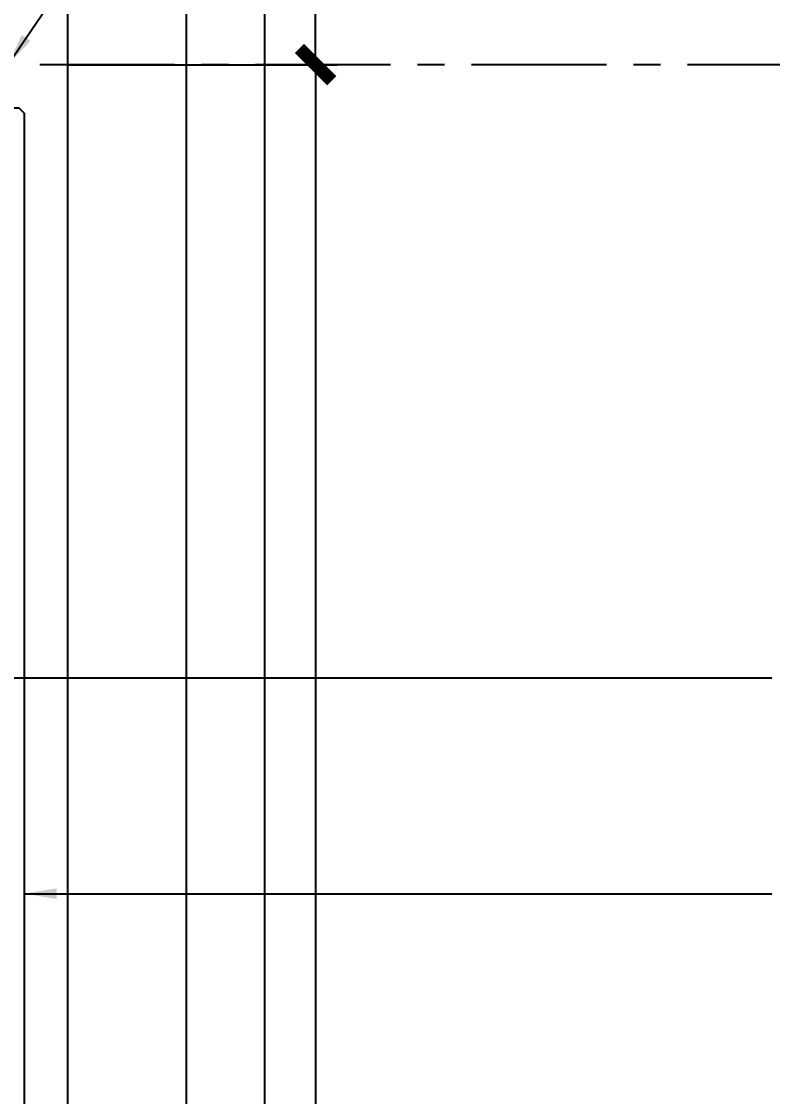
# Model space of a CAD drawing. Extents: x -160106 to 966792, y -663931 to 1550022.
# Drawn here: x -70920.3 to -70781.1, y -85356.5 to -85157.4 of the extents above; entities that cross this region are included whole.
import ezdxf
from ezdxf.xclip import XClip

# ---------------------------------------------------------------- set-up
doc = ezdxf.new("R2010")
doc.units = 0
for name, pattern in [('CENTER', [2, 1.25, -0.25, 0.25, -0.25]), ('DASH', [0.35, 0.25, -0.1]), ('ZN-CENTER', [2, 1.25, -0.25, 0.25, -0.25])]:
    doc.linetypes.add(name, pattern=pattern)
for name, color, linetype in [('!ZN3-玻璃幕墙-4', 4, 'Continuous'), ('!ZN5-铝材投影-112', 112, 'Continuous'), ('!ZN6-轴线-1', 1, 'ZN-CENTER'), ('A-HATCH-2', 251, 'Continuous'), ('A-LIN-V', 9, 'Continuous'), ('A-SFCE', 30, 'Continuous'), ('DIM', 173, 'Continuous'), ('ZX', 240, 'CENTER')]:
    doc.layers.add(name, color=color, linetype=linetype)
doc.styles.add('DHTEXT-1', font='ROMANS.shx', dxfattribs={"width": 0.7, "bigfont": 'CHINESE.shx'})
doc.dimstyles.new('ZN4', dxfattribs={"dimscale": 4, "dimtxt": 2.5, "dimasz": 1.5, "dimexe": 1, "dimexo": 2, "dimgap": 0.9, "dimtad": 1, "dimdec": 0, "dimdsep": 46, "dimtxsty": 'DHTEXT-1', "dimblk": 'ARCHTICK', "dimcen": 2.5, "dimclrd": 173, "dimclre": 173, "dimclrt": 7, "dimazin": 2, "dimtfac": 1, "dimtix": 1, "dimtmove": 2, "dimatfit": 3, "dimfxl": 0, "dimarcsym": 0})

# ---------------------------------------------------------------- blocks, each defined once
blk = doc.blocks.new('*U1861')
at = {"layer": '!ZN3-玻璃幕墙-4'}
blk.add_lwpolyline([(-6.000000000014552, -425.0000000610999), (-6, -9.000001027903636), (-5, -8.000001027903636), (-1, -8.000001027903636), (0, -9.000001027903636), (-1.455191522836685e-11, -425.0000000610999)], dxfattribs=at)
at = {"layer": '!ZN5-铝材投影-112'}
for p, q in [((7.999997113627614, 531.9147828401801), (7.999997113627614, -425.0000000610999)), ((30.0000000448199, 531.9147828401801), (30.0000000448199, -425.0000000610999))]:
    blk.add_line(p, q, dxfattribs=at)
at = {"layer": 'Defpoints', "color": 250}
blk.add_point((0, -8.000001027903636), dxfattribs=at)
at = {"layer": 'ZX', "ltscale": 10}
blk.add_line((-134.3999999999942, 0), (0, 0), dxfattribs=at)
blk = doc.blocks.new('20250828170426')
at = {"layer": 'A-HATCH-2'}
h = blk.add_hatch(dxfattribs=at)
h.set_pattern_fill('钢筋混凝土', color=8, scale=20, style=0)
h.set_pattern_definition([(45, (1653514.358759702, -568207.45202634), (-35.35533905932738, 35.35533905932738), []), (49.99999999999999, (1653514.358759702, -568207.45202634), (143.4520365201507, -12.55042699651902), [15, -165]), (355, (1653514.358759702, -568207.45202634), (-27.7502667226, 150.4384267400024), [12, -132]), (100.4514, (1653526.313095702, -568208.49789434), (115.7018763428043, 137.8879084121907), [12.748038, -140.2284224]), (46.18420000000001, (1653514.358759702, -568167.45202634), (213.4482097251289, -33.10380286580362), [22.5, -247.5]), (96.6356, (1653532.146108702, -568170.21068774), (186.9325411097407, 194.8235741800883), [19.1220576, -210.3426]), (351.1842, (1653514.358759702, -568167.45202634), (186.9323890267254, 194.8237201850649), [18, -198]), (21, (1653534.358759702, -568177.45202634), (119.3814104236923, -80.52377813306776), [15, -165]), (326.0000000000001, (1653534.358759702, -568177.45202634), (48.66306638431634, 145.0300090093706), [12, -132]), (71.4514, (1653544.307206302, -568184.16234754), (168.044525716298, 64.50609934199048), [12.748038, -140.2284224]), (37.50000000000001, (1653514.358759702, -568207.45202634), (2.431971063458134, 66.5787707662623), [0, -130.4, 0, -134, 0, -132.5]), (7.499999999999999, (1653514.358759702, -568207.45202634), (52.61390748842972, 78.88234237647205), [0, -76.39999999999999, 0, -127.4, 0, -50.5]), (327.5, (1653469.758759702, -568207.45202634), (106.7644872344818, -4.510974346875951), [0, -50, 0, -156, 0, -207]), (317.5, (1653449.758759702, -568207.45202634), (116.6372338684772, 20.02099646646354), [0, -65, 0, -103.6, 0, -147])])
h.paths.add_polyline_path([(-675.2484050148632, 12680.60414484225), (-675.24840549496, 12720.61214405205), (-3022.728495514719, 12767.56174585246), (-3022.728495514719, 12727.55374665221)])
h = blk.add_hatch(dxfattribs=at)
h.set_pattern_fill('ANSI37', color=8, scale=20)
h.set_pattern_definition([(45, (1653514.358759702, -568207.45202634), (-22.45064030267288, 22.45064030267288), []), (135, (1653514.358759702, -568207.45202634), (-22.45064030267288, -22.45064030267288), [])])
h.paths.add_polyline_path([(-3022.728495514719, 12647.53774825193), (-3021.528735442786, 12707.52575185068), (-646.040906673763, 12660.01599527535), (-646.040906673763, 12600.00399647513)])
h = blk.add_hatch(dxfattribs=at)
h.set_pattern_fill('加气混凝土', color=8, scale=20)
h.set_pattern_definition([(0, (1653585.158759702, -568280.6520263399), (120, 240), [0, -240]), (0, (1653444.758759702, -568313.05202634), (120, 240), [0, -240]), (0, (1653522.758759702, -568315.45202634), (120, 240), [0, -240]), (0, (1653607.958759702, -568244.6520263399), (120, 240), [0, -240]), (0, (1653508.358759702, -568327.45202634), (120, 240), [0, -240]), (0, (1653631.958759702, -568093.45202634), (120, 240), [0, -240]), (0, (1653558.758759702, -568112.6520263399), (120, 240), [0, -240]), (0, (1653597.158759702, -568142.6520263399), (120, 240), [0, -240]), (0, (1653401.558759702, -568147.45202634), (120, 240), [0, -240]), (0, (1653519.158759702, -568158.25202634), (120, 240), [0, -240]), (0, (1653473.558759702, -568219.45202634), (120, 240), [0, -240]), (0, (1653475.958759702, -568309.45202634), (120, 240), [0, -240]), (0, (1653565.958759702, -568319.05202634), (120, 240), [0, -240]), (0, (1653631.958759702, -568213.45202634), (120, 240), [0, -240]), (0, (1653407.558759702, -568250.6520263399), (120, 240), [0, -240]), (0, (1653427.958759702, -568209.8520263401), (120, 240), [0, -240]), (0, (1653521.558759702, -568226.6520263399), (120, 240), [0, -240]), (0, (1653487.958759702, -568261.45202634), (120, 240), [0, -240]), (0, (1653468.758759702, -568182.25202634), (120, 240), [0, -240]), (0, (1653498.758759702, -568092.25202634), (120, 240), [0, -240]), (0, (1653417.158759702, -568301.05202634), (120, 240), [0, -240]), (0, (1653549.158759702, -568141.45202634), (120, 240), [0, -240]), (0, (1653437.558759702, -568137.8520263401), (120, 240), [0, -240]), (0, (1653418.358759702, -568106.6520263399), (120, 240), [0, -240]), (130.601294, (1653617.215902902, -568168.59488394), (-599.9999933723939, 720.0000031479067), [10.5366216, -4414.844400000001]), (18.4349488, (1653600.073046102, -568164.02345514), (599.9999977872279, 239.9999982292889), [10.842096, -1507.05116]), (90, (1653600.073046102, -568174.30916874), (120, 240), [10.2857136, -469.71426]), (161.565051, (1653610.358759702, -568177.73774154), (-600.0000030210431, 239.9999821089645), [10.842096, -1507.05116]), (53.1301023, (1653610.358759702, -568177.73774154), (120.000000226848, 239.9999998865759), [11.428572, -1188.5714]), (135, (1653619.501617302, -568300.02343434), (-120.0000145064572, 239.9999837580805), [9.697464, -669.12504]), (45, (1653605.787330902, -568300.02343434), (119.9999992329508, 239.999999031587), [9.697464, -669.12504]), (135, (1653612.644474102, -568306.8805943399), (-120.0000145064572, 239.9999837580805), [9.697464, -669.12504]), (45, (1653612.644474102, -568306.8805943399), (119.9999992329508, 239.999999031587), [9.697464, -669.12504]), (116.565051, (1653504.073055702, -568138.8805967399), (-2.087719469301419e-05, 479.9999869414082), [12.77753039999995, -255.5505999999993]), (180, (1653498.358775702, -568127.45202714), (-120, 240), [13.7142864, -226.2857]), (63.43494880000001, (1653478.930199702, -568138.8805967399), (1.086458141230651e-06, 479.9999976745345), [12.7775304, -255.5506]), (116.565051, (1653484.644479702, -568150.30916874), (-2.087719469301419e-05, 479.9999869414082), [12.77753039999995, -255.5505999999993]), (0, (1653484.644479702, -568150.30916874), (120, 240), [13.7142864, -226.2857]), (63.43494880000001, (1653498.358775702, -568150.30916874), (1.086458141230651e-06, 479.9999976745345), [12.7775304, -255.5506]), (107.102728, (1653594.358758902, -568220.0234423401), (-359.9999862369818, 1200.000001936058), [15.5445384, -6513.161]), (143.972626, (1653589.787330102, -568205.16631194), (-2279.999971095236, 1679.999998098534), [15.5445384, -3248.808]), (180, (1653577.215902102, -568196.02345434), (-120, 240), [14.8571424, -225.14284]), (36.02737329999999, (1653549.787331702, -568205.16631194), (2279.999983150636, 1679.999981888878), [15.54453839999995, -3248.807999999988]), (71.5650511, (1653545.215902902, -568218.8805863401), (360.0000018481314, 1199.999997933916), [14.4561264, -1503.43712]), (107.102728, (1653549.787331702, -568233.7377383399), (-359.9999862369818, 1200.000001936058), [15.5445384, -6513.161]), (143.972626, (1653562.358759702, -568242.8805863401), (-2279.999971095236, 1679.999998098534), [15.5445384, -3248.808]), (0, (1653562.358759702, -568242.8805863401), (120, 240), [14.8571424, -225.14284]), (36.02737329999999, (1653577.215902102, -568242.8805863401), (2279.999983150636, 1679.999981888878), [15.54453839999995, -3248.807999999988]), (71.5650511, (1653589.787330102, -568233.7377383399), (360.0000018481314, 1199.999997933916), [14.4561264, -1503.43712]), (150.255118, (1653596.644473302, -568108.02345594), (-360.0000008520545, 239.9999970260078), [9.214008, -1925.72784]), (90, (1653588.644474102, -568112.5948823399), (120, 240), [9.1428576, -470.8571]), (29.7448813, (1653588.644474102, -568112.5948823399), (360.0000002120073, 239.9999988791285), [9.214008, -1925.72784]), (116.565051, (1653540.644474102, -568278.30917034), (-2.087719469301419e-05, 479.9999869414082), [12.77753039999995, -255.5505999999993]), (168.690067, (1653534.930189302, -568266.8805863401), (-1080.00000080124, 239.9999939776436), [11.6549016, -2435.8742]), (41.18592510000001, (1653514.358759702, -568272.59486634), (2999.999981823463, 2639.999976915367), [12.1487376, -5090.3208]), (90, (1653514.358759702, -568284.0234503399), (120, 240), [11.428572, -468.5714]), (138.814074, (1653523.501617302, -568292.0234423401), (-2999.999946676086, 2640.00001681452), [12.1487376, -5090.3208]), (16.6992442, (1653523.501617302, -568292.0234423401), (3959.999970206556, 1199.999987431226), [11.93178, -4999.415]), (60.9453959, (1653534.930189302, -568288.5948743401), (119.9999996815502, 239.9999978770819), [11.7664344, -4930.1358]), (109.983106, (1653440.073047702, -568177.73774154), (-600.0000022599722, 1679.999995554008), [13.3768008, -5604.878999999998]), (155.556045, (1653435.501623702, -568165.1663111399), (-1560.000005946423, 719.9999850411862), [13.8091944, -5786.052599999999]), (24.4439547, (1653410.358767702, -568165.1663111399), (1560.000000778191, 719.9999965369605), [13.8091944, -5786.052599999999]), (70.01689340000001, (1653405.787343702, -568177.73774154), (600.0000018088572, 1679.99999583229), [13.3768008, -5604.879]), (109.983106, (1653410.358767702, -568190.30916954), (-600.0000022599722, 1679.999995554008), [13.3768008, -5604.878999999998]), (160.016893, (1653422.930207702, -568194.88059834), (-600.0000003526518, 239.9999890666697), [13.3768008, -2795.751]), (19.9831065, (1653422.930207702, -568194.88059834), (599.9999967057635, 239.9999996192112), [13.3768008, -2795.751]), (70.01689340000001, (1653435.501623702, -568190.30916954), (600.0000018088572, 1679.99999583229), [13.3768008, -5604.879]), (122.005383, (1653529.215902102, -568199.45202714), (-120.000016104588, 239.9999877483145), [10.7816928, -2253.3736]), (18.4349488, (1653513.215903702, -568193.7377399399), (599.9999977872279, 239.9999982292889), [10.842096, -1507.05116]), (90, (1653513.215903702, -568204.02345594), (120, 240), [10.2857136, -469.71426]), (161.565051, (1653523.501617302, -568207.45202634), (-600.0000030210431, 239.9999821089645), [10.842096, -1507.05116]), (54.46232220000002, (1653523.501617302, -568207.45202634), (839.9999987829037, 1199.999998202426), [9.831228000000001, -4119.2846]), (116.565051, (1653459.501623702, -568257.7377383399), (-2.087719469301419e-05, 479.9999869414082), [12.77753039999995, -255.5505999999993]), (180, (1653453.787343702, -568246.3091543401), (-120, 240), [12.571428, -227.42856]), (59.0362434, (1653434.358767702, -568257.7377383399), (120.0000003906126, 239.999998835111), [13.32789119999995, -2785.528799999987]), (120.963756, (1653441.215903702, -568269.1662983401), (-120.0000163991858, 239.9999889786399), [13.3278912, -2785.5288]), (0, (1653441.215903702, -568269.1662983401), (120, 240), [12.571428, -227.42856]), (63.43494880000001, (1653453.787343702, -568269.1662983401), (1.086458141230651e-06, 479.9999976745345), [12.7775304, -255.5506])])
h.paths.add_polyline_path([(-646.0409066705033, 12549.99999687495), (-646.0409066705033, 12579.99999687495), (-3022.728495514719, 12627.53374865185), (-3022.728495514952, 12549.99999677204)])
at = {"layer": 'A-LIN-V', "linetype": 'DASH', "ltscale": 0.2, "const_width": 2}
blk.add_lwpolyline([(-661.2484072945081, 13066.56438967437), (-661.2484072945081, 12647.84193384065, -0.3802321937989205), (-710.5762578702997, 12601.29470349895), (-3022.728495514719, 12647.53774825181)], format="xyb", dxfattribs=at)
at = {"layer": 'A-SFCE', "color": 8}
for p, q in [((-675.24840549496, 12720.61214405205), (-3022.728495514719, 12767.56174585258)), ((-646.0409066739958, 12680.01999487542), (-3022.728495514719, 12727.55374665221))]:
    blk.add_line(p, q, dxfattribs=at)
for points in [[(-3022.728495514719, 12647.53774825193), (-3021.528735442786, 12707.52575185068), (-646.040906673763, 12660.01599527535), (-646.040906673763, 12600.00399647513)], [(-646.0409066705033, 12549.99999687495), (-646.0409066705033, 12579.99999687495), (-3022.728495514719, 12627.53374865185), (-3022.728495514952, 12549.99999677204)]]:
    blk.add_lwpolyline(points, close=True, dxfattribs=at)
at = {"ltscale": 50}
blk.add_blockref('*U1861', (-199.9367708785867, 7549.99999999236), dxfattribs=at)
blk = doc.blocks.new('_ArchTick')
at = {"color": 0, "linetype": 'ByBlock', "const_width": 0.4}
blk.add_lwpolyline([(-0.5, -0.5), (0.5, 0.5)], dxfattribs=at)
blk = doc.blocks.new('*D1914')
at = {"layer": 'Defpoints', "color": 0, "ltscale": 40, "transparency": 16777216}
for p in [(-70919.75814825486, -84891.56215428606), (-70865.76728080117, -84891.56215428606), (-70919.75814825486, -85165.41402523493)]:
    blk.add_point(p, dxfattribs=at)
at = {"layer": 'DIM', "color": 173, "linetype": 'ByBlock', "lineweight": -2, "ltscale": 40, "transparency": 16777216}
for p, q in [((-70911.75814825486, -84891.56215428606), (-70861.76728080117, -84891.56215428606)), ((-70865.76728080117, -85165.41402523493), (-70865.76728080117, -84891.56215428606)), ((-70911.75814825486, -85165.41402523493), (-70861.76728080117, -85165.41402523493))]:
    blk.add_line(p, q, dxfattribs=at)
at = {"layer": 'DIM', "color": 173, "lineweight": -2, "ltscale": 40, "transparency": 16777216, "xscale": 6, "yscale": 6, "zscale": 6}
for p, rotation in [((-70865.76728080117, -84891.56215428606), 90), ((-70865.76728080117, -85165.41402523493), 270)]:
    blk.add_blockref('_ArchTick', p, dxfattribs=dict(at, rotation=rotation))
at = {"layer": 'DIM', "color": 7, "ltscale": 40, "transparency": 16777216, "insert": (-70874.36728080118, -85028.48808976047), "char_height": 10, "attachment_point": 5, "rotation": 90, "style": 'DHTEXT-1'}
blk.add_mtext('DIM', dxfattribs=at)
blk = doc.blocks.new('*D1915')
at = {"layer": 'Defpoints', "color": 0, "ltscale": 40, "transparency": 16777216}
for p in [(-70919.75814825486, -85165.41402523493), (-70919.75814825486, -86015.41402534545), (-70865.76728080114, -86015.41402534545)]:
    blk.add_point(p, dxfattribs=at)
at = {"layer": 'DIM', "color": 173, "linetype": 'ByBlock', "lineweight": -2, "ltscale": 40, "transparency": 16777216}
for p, q in [((-70911.75814825486, -85165.41402523493), (-70861.76728080114, -85165.41402523493)), ((-70865.76728080114, -85165.41402523493), (-70865.76728080114, -86015.41402534545)), ((-70911.75814825486, -86015.41402534545), (-70861.76728080114, -86015.41402534545))]:
    blk.add_line(p, q, dxfattribs=at)
at = {"layer": 'DIM', "color": 173, "lineweight": -2, "ltscale": 40, "transparency": 16777216, "xscale": 6, "yscale": 6, "zscale": 6}
for p, rotation in [((-70865.76728080114, -85165.41402523493), 90), ((-70865.76728080114, -86015.41402534545), 270)]:
    blk.add_blockref('_ArchTick', p, dxfattribs=dict(at, rotation=rotation))
at = {"layer": 'DIM', "color": 7, "ltscale": 40, "transparency": 16777216, "insert": (-70874.36728080115, -85590.41402529017), "char_height": 10, "attachment_point": 5, "rotation": 90, "style": 'DHTEXT-1'}
blk.add_mtext('850', dxfattribs=at)

msp = doc.modelspace()

# ---------------------------------------------------------------- block references
at = {"ltscale": 40}
ref = msp.add_blockref('20250828170426', (-68002.60082986366, -97954.0795399237), dxfattribs=at)
XClip(ref).set_block_clipping_path([(-1183.6332781368037, 11336.729218116532), (77.2482194211334, 13367.086245385595)])
ref = msp.add_blockref('20250828170426', (-70719.82137737623, -92715.41402522726), dxfattribs=at)
XClip(ref).set_block_clipping_path([(-1012.71315915366, 6225.942302895128), (-155.3662149472657, 7823.851870941202)])

# ---------------------------------------------------------------- next in the draw order: linework, layer by layer
at = {"layer": '!ZN6-轴线-1', "linetype": 'ZN-CENTER', "ltscale": 20}
msp.add_line((-70211.87778397258, -85165.41402541623), (-71732.47129302628, -85165.41402544318), dxfattribs=at)

# ---------------------------------------------------------------- next in the draw order: dimensions: what is measured, and where the dimension line sits
at = {"layer": 'DIM', "ltscale": 40}
dim = msp.add_linear_dim(base=(-70865.76728080117, -84891.56215428606), p1=(-70919.75814825483, -85165.4140252349), p2=(-70919.75814825483, -84891.56215428603), angle=90, text='DIM', dimstyle='ZN4', dxfattribs=at)
dim.commit()
dim.dimension.update_dxf_attribs({"geometry": '*D1914', "text_midpoint": (-70874.36728080118, -85028.48808976047)})
dim = msp.add_linear_dim(base=(-70865.76728080114, -86015.41402534545), p1=(-70919.75814825483, -85165.4140252349), p2=(-70919.75814825483, -86015.41402534542), angle=90, dimstyle='ZN4', dxfattribs=at)
dim.commit()
dim.dimension.update_dxf_attribs({"geometry": '*D1915', "text_midpoint": (-70874.36728080115, -85590.41402529017)})

# ---------------------------------------------------------------- next in the draw order: leaders
at = {"layer": 'DIM'}
for points in [[(-70922.75814747428, -85165.41402542884), (-70872.34300930747, -85091.15570189327), (-70781.24271547228, -85091.15570189327)], [(-70979.671849328, -85278.9473064663), (-70826.63035000156, -85278.9473064663), (-70781.24271547227, -85278.9473064663)], [(-70919.75814825481, -85318.9473064663), (-70826.63035000156, -85318.9473064663), (-70781.24271547227, -85318.9473064663)]]:
    msp.add_leader(points, dimstyle='ZN4', dxfattribs=at)

doc.saveas('drawing.dxf')
